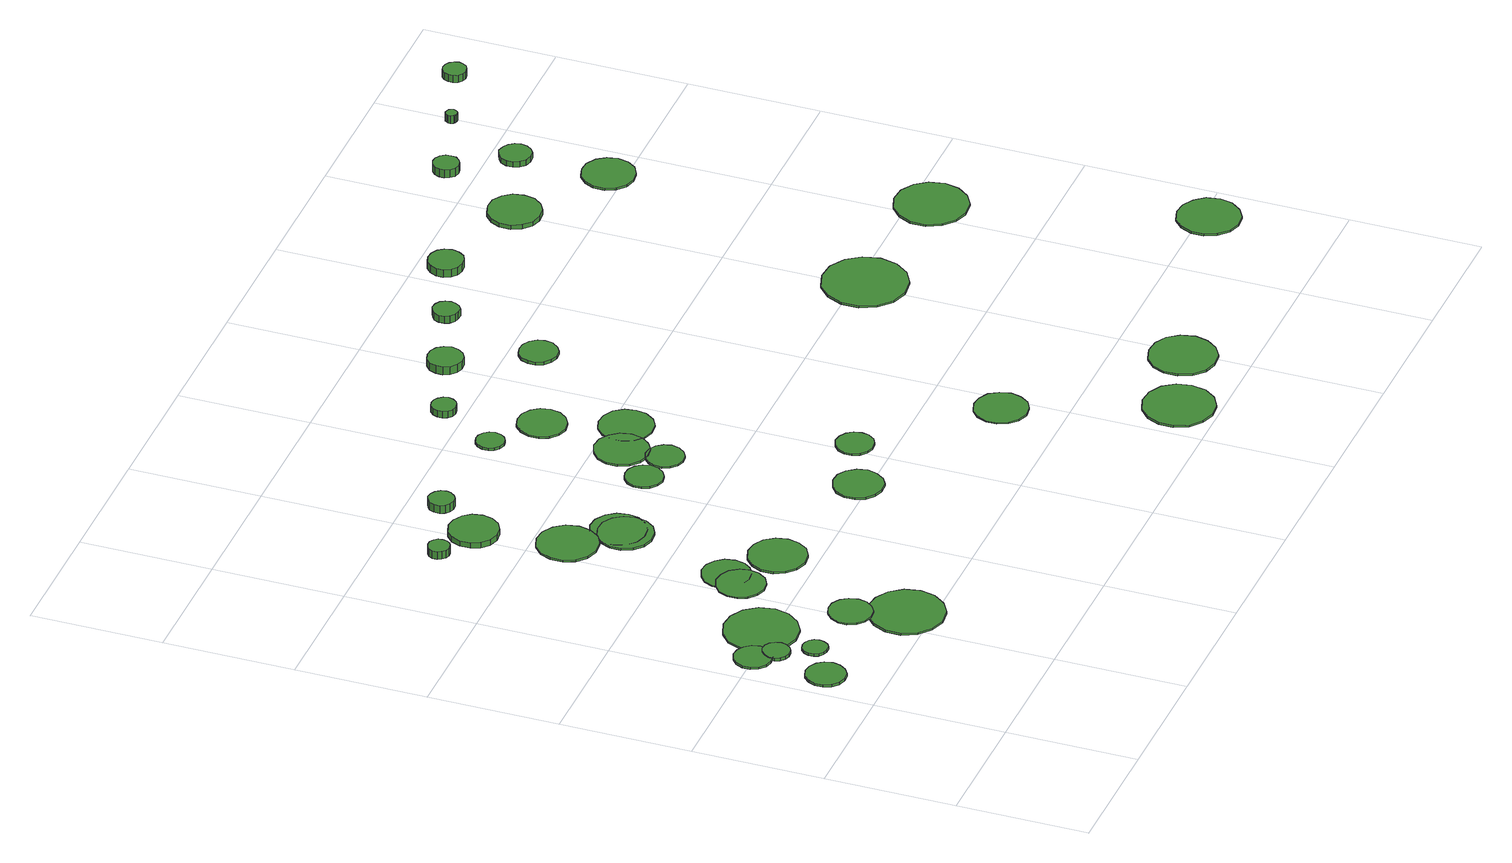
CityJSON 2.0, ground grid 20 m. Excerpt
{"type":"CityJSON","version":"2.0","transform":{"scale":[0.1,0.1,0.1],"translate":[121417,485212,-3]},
"CityObjects":{
"tree1":{"type":"SolitaryVegetationObject","attributes":{"function":"something"},"geometry":[{"type":"MultiSurface","lod":"1","boundaries":[[[0,1,2,3,4,5,6,7,8,9,10,11,12,13,14]],[[15,16,17,18,19,20,21,22,23,24,25,26,27,28,29]],[[0,29,28,1]],[[1,28,27,2]],[[2,27,26,3]],[[3,26,25,4]],[[4,25,24,5]],[[5,24,23,6]],[[6,23,22,7]],[[7,22,21,8]],[[8,21,20,9]],[[9,20,19,10]],[[10,19,18,11]],[[11,18,17,12]],[[12,17,16,13]],[[13,16,15,14]],[[14,15,29,0]]]}]},
"tree2":{"type":"SolitaryVegetationObject","attributes":{"function":"something"},"geometry":[{"type":"MultiSurface","lod":"1","boundaries":[[[30,31,32,33,34,35,36,37,38,39,40,41,42,43,44]],[[45,46,47,48,49,50,51,52,53,54,55,56,57,58,59]],[[30,59,58,31]],[[31,58,57,32]],[[32,57,56,33]],[[33,56,55,34]],[[34,55,54,35]],[[35,54,53,36]],[[36,53,52,37]],[[37,52,51,38]],[[38,51,50,39]],[[39,50,49,40]],[[40,49,48,41]],[[41,48,47,42]],[[42,47,46,43]],[[43,46,45,44]],[[44,45,59,30]]]}]},
"tree3":{"type":"SolitaryVegetationObject","attributes":{"function":"something"},"geometry":[{"type":"MultiSurface","lod":"1","boundaries":[[[60,61,62,63,64,65,66,67,68,69,70,71,72,73,74]],[[75,76,77,78,79,80,81,82,83,84,85,86,87,88,89]],[[60,89,88,61]],[[61,88,87,62]],[[62,87,86,63]],[[63,86,85,64]],[[64,85,84,65]],[[65,84,83,66]],[[66,83,82,67]],[[67,82,81,68]],[[68,81,80,69]],[[69,80,79,70]],[[70,79,78,71]],[[71,78,77,72]],[[72,77,76,73]],[[73,76,75,74]],[[74,75,89,60]]]}]},
"tree4":{"type":"SolitaryVegetationObject","attributes":{"function":"something"},"geometry":[{"type":"MultiSurface","lod":"1","boundaries":[[[90,91,92,93,94,95,96,97,98,99,100,101,102,103,104]],[[105,106,107,108,109,110,111,112,113,114,115,116,117,118,119]],[[90,119,118,91]],[[91,118,117,92]],[[92,117,116,93]],[[93,116,115,94]],[[94,115,114,95]],[[95,114,113,96]],[[96,113,112,97]],[[97,112,111,98]],[[98,111,110,99]],[[99,110,109,100]],[[100,109,108,101]],[[101,108,107,102]],[[102,107,106,103]],[[103,106,105,104]],[[104,105,119,90]]]}]},
"tree5":{"type":"SolitaryVegetationObject","attributes":{"function":"something"},"geometry":[{"type":"MultiSurface","lod":"1","boundaries":[[[120,121,122,123,124,125,126,127,128,129,130,131,132,133,134]],[[135,136,137,138,139,140,141,142,143,144,145,146,147,148,149]],[[120,149,148,121]],[[121,148,147,122]],[[122,147,146,123]],[[123,146,145,124]],[[124,145,144,125]],[[125,144,143,126]],[[126,143,142,127]],[[127,142,141,128]],[[128,141,140,129]],[[129,140,139,130]],[[130,139,138,131]],[[131,138,137,132]],[[132,137,136,133]],[[133,136,135,134]],[[134,135,149,120]]]}]},
"tree6":{"type":"SolitaryVegetationObject","attributes":{"function":"something"},"geometry":[{"type":"MultiSurface","lod":"1","boundaries":[[[150,151,152,153,154,155,156,157,158,159,160,161,162,163,164]],[[165,166,167,168,169,170,171,172,173,174,175,176,177,178,179]],[[150,179,178,151]],[[151,178,177,152]],[[152,177,176,153]],[[153,176,175,154]],[[154,175,174,155]],[[155,174,173,156]],[[156,173,172,157]],[[157,172,171,158]],[[158,171,170,159]],[[159,170,169,160]],[[160,169,168,161]],[[161,168,167,162]],[[162,167,166,163]],[[163,166,165,164]],[[164,165,179,150]]]}]},
"tree7":{"type":"SolitaryVegetationObject","attributes":{"function":"something"},"geometry":[{"type":"MultiSurface","lod":"1","boundaries":[[[180,181,182,183,184,185,186,187,188,189,190,191,192,193,194]],[[195,196,197,198,199,200,201,202,203,204,205,206,207,208,209]],[[180,209,208,181]],[[181,208,207,182]],[[182,207,206,183]],[[183,206,205,184]],[[184,205,204,185]],[[185,204,203,186]],[[186,203,202,187]],[[187,202,201,188]],[[188,201,200,189]],[[189,200,199,190]],[[190,199,198,191]],[[191,198,197,192]],[[192,197,196,193]],[[193,196,195,194]],[[194,195,209,180]]]}]},
"tree8":{"type":"SolitaryVegetationObject","attributes":{"function":"something"},"geometry":[{"type":"MultiSurface","lod":"1","boundaries":[[[210,211,212,213,214,215,216,217,218,219,220,221,222,223,224]],[[225,226,227,228,229,230,231,232,233,234,235,236,237,238,239]],[[210,239,238,211]],[[211,238,237,212]],[[212,237,236,213]],[[213,236,235,214]],[[214,235,234,215]],[[215,234,233,216]],[[216,233,232,217]],[[217,232,231,218]],[[218,231,230,219]],[[219,230,229,220]],[[220,229,228,221]],[[221,228,227,222]],[[222,227,226,223]],[[223,226,225,224]],[[224,225,239,210]]]}]},
"tree9":{"type":"SolitaryVegetationObject","attributes":{"function":"something"},"geometry":[{"type":"MultiSurface","lod":"1","boundaries":[[[240,241,242,243,244,245,246,247,248,249,250,251,252,253,254]],[[255,256,257,258,259,260,261,262,263,264,265,266,267,268,269]],[[240,269,268,241]],[[241,268,267,242]],[[242,267,266,243]],[[243,266,265,244]],[[244,265,264,245]],[[245,264,263,246]],[[246,263,262,247]],[[247,262,261,248]],[[248,261,260,249]],[[249,260,259,250]],[[250,259,258,251]],[[251,258,257,252]],[[252,257,256,253]],[[253,256,255,254]],[[254,255,269,240]]]}]},
"tree10":{"type":"SolitaryVegetationObject","attributes":{"function":"something"},"geometry":[{"type":"MultiSurface","lod":"1","boundaries":[[[270,271,272,273,274,275,276,277,278,279,280,281,282,283,284]],[[285,286,287,288,289,290,291,292,293,294,295,296,297,298,299]],[[270,299,298,271]],[[271,298,297,272]],[[272,297,296,273]],[[273,296,295,274]],[[274,295,294,275]],[[275,294,293,276]],[[276,293,292,277]],[[277,292,291,278]],[[278,291,290,279]],[[279,290,289,280]],[[280,289,288,281]],[[281,288,287,282]],[[282,287,286,283]],[[283,286,285,284]],[[284,285,299,270]]]}]},
"tree11":{"type":"SolitaryVegetationObject","attributes":{"function":"something"},"geometry":[{"type":"MultiSurface","lod":"1","boundaries":[[[300,301,302,303,304,305,306,307,308,309,310,311,312,313,314]],[[315,316,317,318,319,320,321,322,323,324,325,326,327,328,329]],[[300,329,328,301]],[[301,328,327,302]],[[302,327,326,303]],[[303,326,325,304]],[[304,325,324,305]],[[305,324,323,306]],[[306,323,322,307]],[[307,322,321,308]],[[308,321,320,309]],[[309,320,319,310]],[[310,319,318,311]],[[311,318,317,312]],[[312,317,316,313]],[[313,316,315,314]],[[314,315,329,300]]]}]},
"tree12":{"type":"SolitaryVegetationObject","attributes":{"function":"something"},"geometry":[{"type":"MultiSurface","lod":"1","boundaries":[[[330,331,332,333,334,335,336,337,338,339,340,341,342,343,344]],[[345,346,347,348,349,350,351,352,353,354,355,356,357,358,359]],[[330,359,358,331]],[[331,358,357,332]],[[332,357,356,333]],[[333,356,355,334]],[[334,355,354,335]],[[335,354,353,336]],[[336,353,352,337]],[[337,352,351,338]],[[338,351,350,339]],[[339,350,349,340]],[[340,349,348,341]],[[341,348,347,342]],[[342,347,346,343]],[[343,346,345,344]],[[344,345,359,330]]]}]},
"tree13":{"type":"SolitaryVegetationObject","attributes":{"function":"something"},"geometry":[{"type":"MultiSurface","lod":"1","boundaries":[[[360,361,362,363,364,365,366,367,368,369,370,371,372,373,374]],[[375,376,377,378,379,380,381,382,383,384,385,386,387,388,389]],[[360,389,388,361]],[[361,388,387,362]],[[362,387,386,363]],[[363,386,385,364]],[[364,385,384,365]],[[365,384,383,366]],[[366,383,382,367]],[[367,382,381,368]],[[368,381,380,369]],[[369,380,379,370]],[[370,379,378,371]],[[371,378,377,372]],[[372,377,376,373]],[[373,376,375,374]],[[374,375,389,360]]]}]},
"tree14":{"type":"SolitaryVegetationObject","attributes":{"function":"something"},"geometry":[{"type":"MultiSurface","lod":"1","boundaries":[[[390,391,392,393,394,395,396,397,398,399,400,401,402,403,404]],[[405,406,407,408,409,410,411,412,413,414,415,416,417,418,419]],[[390,419,418,391]],[[391,418,417,392]],[[392,417,416,393]],[[393,416,415,394]],[[394,415,414,395]],[[395,414,413,396]],[[396,413,412,397]],[[397,412,411,398]],[[398,411,410,399]],[[399,410,409,400]],[[400,409,408,401]],[[401,408,407,402]],[[402,407,406,403]],[[403,406,405,404]],[[404,405,419,390]]]}]},
"tree15":{"type":"SolitaryVegetationObject","attributes":{"function":"something"},"geometry":[{"type":"MultiSurface","lod":"1","boundaries":[[[420,421,422,423,424,425,426,427,428,429,430,431,432,433,434]],[[435,436,437,438,439,440,441,442,443,444,445,446,447,448,449]],[[420,449,448,421]],[[421,448,447,422]],[[422,447,446,423]],[[423,446,445,424]],[[424,445,444,425]],[[425,444,443,426]],[[426,443,442,427]],[[427,442,441,428]],[[428,441,440,429]],[[429,440,439,430]],[[430,439,438,431]],[[431,438,437,432]],[[432,437,436,433]],[[433,436,435,434]],[[434,435,449,420]]]}]},
"tree16":{"type":"SolitaryVegetationObject","attributes":{"function":"something"},"geometry":[{"type":"MultiSurface","lod":"1","boundaries":[[[450,451,452,453,454,455,456,457,458,459,460,461,462,463,464]],[[465,466,467,468,469,470,471,472,473,474,475,476,477,478,479]],[[450,479,478,451]],[[451,478,477,452]],[[452,477,476,453]],[[453,476,475,454]],[[454,475,474,455]],[[455,474,473,456]],[[456,473,472,457]],[[457,472,471,458]],[[458,471,470,459]],[[459,470,469,460]],[[460,469,468,461]],[[461,468,467,462]],[[462,467,466,463]],[[463,466,465,464]],[[464,465,479,450]]]}]},
"tree17":{"type":"SolitaryVegetationObject","attributes":{"function":"something"},"geometry":[{"type":"MultiSurface","lod":"1","boundaries":[[[480,481,482,483,484,485,486,487,488,489,490,491,492,493,494]],[[495,496,497,498,499,500,501,502,503,504,505,506,507,508,509]],[[480,509,508,481]],[[481,508,507,482]],[[482,507,506,483]],[[483,506,505,484]],[[484,505,504,485]],[[485,504,503,486]],[[486,503,502,487]],[[487,502,501,488]],[[488,501,500,489]],[[489,500,499,490]],[[490,499,498,491]],[[491,498,497,492]],[[492,497,496,493]],[[493,496,495,494]],[[494,495,509,480]]]}]},
"tree18":{"type":"SolitaryVegetationObject","attributes":{"function":"something"},"geometry":[{"type":"MultiSurface","lod":"1","boundaries":[[[510,511,512,513,514,515,516,517,518,519,520,521,522,523,524]],[[525,526,527,528,529,530,531,532,533,534,535,536,537,538,539]],[[510,539,538,511]],[[511,538,537,512]],[[512,537,536,513]],[[513,536,535,514]],[[514,535,534,515]],[[515,534,533,516]],[[516,533,532,517]],[[517,532,531,518]],[[518,531,530,519]],[[519,530,529,520]],[[520,529,528,521]],[[521,528,527,522]],[[522,527,526,523]],[[523,526,525,524]],[[524,525,539,510]]]}]},
"tree19":{"type":"SolitaryVegetationObject","attributes":{"function":"something"},"geometry":[{"type":"MultiSurface","lod":"1","boundaries":[[[540,541,542,543,544,545,546,547,548,549,550,551,552,553,554]],[[555,556,557,558,559,560,561,562,563,564,565,566,567,568,569]],[[540,569,568,541]],[[541,568,567,542]],[[542,567,566,543]],[[543,566,565,544]],[[544,565,564,545]],[[545,564,563,546]],[[546,563,562,547]],[[547,562,561,548]],[[548,561,560,549]],[[549,560,559,550]],[[550,559,558,551]],[[551,558,557,552]],[[552,557,556,553]],[[553,556,555,554]],[[554,555,569,540]]]}]},
"tree20":{"type":"SolitaryVegetationObject","attributes":{"function":"something"},"geometry":[{"type":"MultiSurface","lod":"1","boundaries":[[[570,571,572,573,574,575,576,577,578,579,580,581,582,583,584]],[[585,586,587,588,589,590,591,592,593,594,595,596,597,598,599]],[[570,599,598,571]],[[571,598,597,572]],[[572,597,596,573]],[[573,596,595,574]],[[574,595,594,575]],[[575,594,593,576]],[[576,593,592,577]],[[577,592,591,578]],[[578,591,590,579]],[[579,590,589,580]],[[580,589,588,581]],[[581,588,587,582]],[[582,587,586,583]],[[583,586,585,584]],[[584,585,599,570]]]}]},
"tree21":{"type":"SolitaryVegetationObject","attributes":{"function":"something"},"geometry":[{"type":"MultiSurface","lod":"1","boundaries":[[[600,601,602,603,604,605,606,607,608,609,610,611,612,613,614]],[[615,616,617,618,619,620,621,622,623,624,625,626,627,628,629]],[[600,629,628,601]],[[601,628,627,602]],[[602,627,626,603]],[[603,626,625,604]],[[604,625,624,605]],[[605,624,623,606]],[[606,623,622,607]],[[607,622,621,608]],[[608,621,620,609]],[[609,620,619,610]],[[610,619,618,611]],[[611,618,617,612]],[[612,617,616,613]],[[613,616,615,614]],[[614,615,629,600]]]}]},
"tree22":{"type":"SolitaryVegetationObject","attributes":{"function":"something"},"geometry":[{"type":"MultiSurface","lod":"1","boundaries":[[[630,631,632,633,634,635,636,637,638,639,640,641,642,643,644]],[[645,646,647,648,649,650,651,652,653,654,655,656,657,658,659]],[[630,659,658,631]],[[631,658,657,632]],[[632,657,656,633]],[[633,656,655,634]],[[634,655,654,635]],[[635,654,653,636]],[[636,653,652,637]],[[637,652,651,638]],[[638,651,650,639]],[[639,650,649,640]],[[640,649,648,641]],[[641,648,647,642]],[[642,647,646,643]],[[643,646,645,644]],[[644,645,659,630]]]}]},
"tree23":{"type":"SolitaryVegetationObject","attributes":{"function":"something"},"geometry":[{"type":"MultiSurface","lod":"1","boundaries":[[[660,661,662,663,664,665,666,667,668,669,670,671,672,673,674]],[[675,676,677,678,679,680,681,682,683,684,685,686,687,688,689]],[[660,689,688,661]],[[661,688,687,662]],[[662,687,686,663]],[[663,686,685,664]],[[664,685,684,665]],[[665,684,683,666]],[[666,683,682,667]],[[667,682,681,668]],[[668,681,680,669]],[[669,680,679,670]],[[670,679,678,671]],[[671,678,677,672]],[[672,677,676,673]],[[673,676,675,674]],[[674,675,689,660]]]}]},
"tree24":{"type":"SolitaryVegetationObject","attributes":{"function":"something"},"geometry":[{"type":"MultiSurface","lod":"1","boundaries":[[[690,691,692,693,694,695,696,697,698,699,700,701,702,703,704]],[[705,706,707,708,709,710,711,712,713,714,715,716,717,718,719]],[[690,719,718,691]],[[691,718,717,692]],[[692,717,716,693]],[[693,716,715,694]],[[694,715,714,695]],[[695,714,713,696]],[[696,713,712,697]],[[697,712,711,698]],[[698,711,710,699]],[[699,710,709,700]],[[700,709,708,701]],[[701,708,707,702]],[[702,707,706,703]],[[703,706,705,704]],[[704,705,719,690]]]}]},
"tree25":{"type":"SolitaryVegetationObject","attributes":{"function":"something"},"geometry":[{"type":"MultiSurface","lod":"1","boundaries":[[[720,721,722,723,724,725,726,727,728,729,730,731,732,733,734]],[[735,736,737,738,739,740,741,742,743,744,745,746,747,748,749]],[[720,749,748,721]],[[721,748,747,722]],[[722,747,746,723]],[[723,746,745,724]],[[724,745,744,725]],[[725,744,743,726]],[[726,743,742,727]],[[727,742,741,728]],[[728,741,740,729]],[[729,740,739,730]],[[730,739,738,731]],[[731,738,737,732]],[[732,737,736,733]],[[733,736,735,734]],[[734,735,749,720]]]}]},
"tree26":{"type":"SolitaryVegetationObject","attributes":{"function":"something"},"geometry":[{"type":"MultiSurface","lod":"1","boundaries":[[[750,751,752,753,754,755,756,757,758,759,760,761,762,763,764]],[[765,766,767,768,769,770,771,772,773,774,775,776,777,778,779]],[[750,779,778,751]],[[751,778,777,752]],[[752,777,776,753]],[[753,776,775,754]],[[754,775,774,755]],[[755,774,773,756]],[[756,773,772,757]],[[757,772,771,758]],[[758,771,770,759]],[[759,770,769,760]],[[760,769,768,761]],[[761,768,767,762]],[[762,767,766,763]],[[763,766,765,764]],[[764,765,779,750]]]}]},
"tree27":{"type":"SolitaryVegetationObject","attributes":{"function":"something"},"geometry":[{"type":"MultiSurface","lod":"1","boundaries":[[[780,781,782,783,784,785,786,787,788,789,790,791,792,793,794]],[[795,796,797,798,799,800,801,802,803,804,805,806,807,808,809]],[[780,809,808,781]],[[781,808,807,782]],[[782,807,806,783]],[[783,806,805,784]],[[784,805,804,785]],[[785,804,803,786]],[[786,803,802,787]],[[787,802,801,788]],[[788,801,800,789]],[[789,800,799,790]],[[790,799,798,791]],[[791,798,797,792]],[[792,797,796,793]],[[793,796,795,794]],[[794,795,809,780]]]}]},
"tree28":{"type":"SolitaryVegetationObject","attributes":{"function":"something"},"geometry":[{"type":"MultiSurface","lod":"1","boundaries":[[[810,811,812,813,814,815,816,817,818,819,820,821,822,823,824]],[[825,826,827,828,829,830,831,832,833,834,835,836,837,838,839]],[[810,839,838,811]],[[811,838,837,812]],[[812,837,836,813]],[[813,836,835,814]],[[814,835,834,815]],[[815,834,833,816]],[[816,833,832,817]],[[817,832,831,818]],[[818,831,830,819]],[[819,830,829,820]],[[820,829,828,821]],[[821,828,827,822]],[[822,827,826,823]],[[823,826,825,824]],[[824,825,839,810]]]}]},
"tree29":{"type":"SolitaryVegetationObject","attributes":{"function":"something"},"geometry":[{"type":"MultiSurface","lod":"1","boundaries":[[[840,841,842,843,844,845,846,847,848,849,850,851,852,853,854]],[[855,856,857,858,859,860,861,862,863,864,865,866,867,868,869]],[[840,869,868,841]],[[841,868,867,842]],[[842,867,866,843]],[[843,866,865,844]],[[844,865,864,845]],[[845,864,863,846]],[[846,863,862,847]],[[847,862,861,848]],[[848,861,860,849]],[[849,860,859,850]],[[850,859,858,851]],[[851,858,857,852]],[[852,857,856,853]],[[853,856,855,854]],[[854,855,869,840]]]}]},
"tree30":{"type":"SolitaryVegetationObject","attributes":{"function":"something"},"geometry":[{"type":"MultiSurface","lod":"1","boundaries":[[[870,871,872,873,874,875,876,877,878,879,880,881,882,883,884]],[[885,886,887,888,889,890,891,892,893,894,895,896,897,898,899]],[[870,899,898,871]],[[871,898,897,872]],[[872,897,896,873]],[[873,896,895,874]],[[874,895,894,875]],[[875,894,893,876]],[[876,893,892,877]],[[877,892,891,878]],[[878,891,890,879]],[[879,890,889,880]],[[880,889,888,881]],[[881,888,887,882]],[[882,887,886,883]],[[883,886,885,884]],[[884,885,899,870]]]}]},
"tree31":{"type":"SolitaryVegetationObject","attributes":{"function":"something"},"geometry":[{"type":"MultiSurface","lod":"1","boundaries":[[[900,901,902,903,904,905,906,907,908,909,910,911,912,913,914]],[[915,916,917,918,919,920,921,922,923,924,925,926,927,928,929]],[[900,929,928,901]],[[901,928,927,902]],[[902,927,926,903]],[[903,926,925,904]],[[904,925,924,905]],[[905,924,923,906]],[[906,923,922,907]],[[907,922,921,908]],[[908,921,920,909]],[[909,920,919,910]],[[910,919,918,911]],[[911,918,917,912]],[[912,917,916,913]],[[913,916,915,914]],[[914,915,929,900]]]}]},
"tree32":{"type":"SolitaryVegetationObject","attributes":{"function":"something"},"geometry":[{"type":"MultiSurface","lod":"1","boundaries":[[[930,931,932,933,934,935,936,937,938,939,940,941,942,943,944]],[[945,946,947,948,949,950,951,952,953,954,955,956,957,958,959]],[[930,959,958,931]],[[931,958,957,932]],[[932,957,956,933]],[[933,956,955,934]],[[934,955,954,935]],[[935,954,953,936]],[[936,953,952,937]],[[937,952,951,938]],[[938,951,950,939]],[[939,950,949,940]],[[940,949,948,941]],[[941,948,947,942]],[[942,947,946,943]],[[943,946,945,944]],[[944,945,959,930]]]}]},
"tree33":{"type":"SolitaryVegetationObject","attributes":{"function":"something"},"geometry":[{"type":"MultiSurface","lod":"1","boundaries":[[[960,961,962,963,964,965,966,967,968,969,970,971,972,973,974]],[[975,976,977,978,979,980,981,982,983,984,985,986,987,988,989]],[[960,989,988,961]],[[961,988,987,962]],[[962,987,986,963]],[[963,986,985,964]],[[964,985,984,965]],[[965,984,983,966]],[[966,983,982,967]],[[967,982,981,968]],[[968,981,980,969]],[[969,980,979,970]],[[970,979,978,971]],[[971,978,977,972]],[[972,977,976,973]],[[973,976,975,974]],[[974,975,989,960]]]}]},
"tree34":{"type":"SolitaryVegetationObject","attributes":{"function":"something"},"geometry":[{"type":"MultiSurface","lod":"1","boundaries":[[[990,991,992,993,994,995,996,997,998,999,1000,1001,1002,1003,1004]],[[1005,1006,1007,1008,1009,1010,1011,1012,1013,1014,1015,1016,1017,1018,1019]],[[990,1019,1018,991]],[[991,1018,1017,992]],[[992,1017,1016,993]],[[993,1016,1015,994]],[[994,1015,1014,995]],[[995,1014,1013,996]],[[996,1013,1012,997]],[[997,1012,1011,998]],[[998,1011,1010,999]],[[999,1010,1009,1000]],[[1000,1009,1008,1001]],[[1001,1008,1007,1002]],[[1002,1007,1006,1003]],[[1003,1006,1005,1004]],[[1004,1005,1019,990]]]}]},
"tree35":{"type":"SolitaryVegetationObject","attributes":{"function":"something"},"geometry":[{"type":"MultiSurface","lod":"1","boundaries":[[[1020,1021,1022,1023,1024,1025,1026,1027,1028,1029,1030,1031,1032,1033,1034]],[[1035,1036,1037,1038,1039,1040,1041,1042,1043,1044,1045,1046,1047,1048,1049]],[[1020,1049,1048,1021]],[[1021,1048,1047,1022]],[[1022,1047,1046,1023]],[[1023,1046,1045,1024]],[[1024,1045,1044,1025]],[[1025,1044,1043,1026]],[[1026,1043,1042,1027]],[[1027,1042,1041,1028]],[[1028,1041,1040,1029]],[[1029,1040,1039,1030]],[[1030,1039,1038,1031]],[[1031,1038,1037,1032]],[[1032,1037,1036,1033]],[[1033,1036,1035,1034]],[[1034,1035,1049,1020]]]}]},
"tree36":{"type":"SolitaryVegetationObject","attributes":{"function":"something"},"geometry":[{"type":"MultiSurface","lod":"1","boundaries":[[[1050,1051,1052,1053,1054,1055,1056,1057,1058,1059,1060,1061,1062,1063,1064]],[[1065,1066,1067,1068,1069,1070,1071,1072,1073,1074,1075,1076,1077,1078,1079]],[[1050,1079,1078,1051]],[[1051,1078,1077,1052]],[[1052,1077,1076,1053]],[[1053,1076,1075,1054]],[[1054,1075,1074,1055]],[[1055,1074,1073,1056]],[[1056,1073,1072,1057]],[[1057,1072,1071,1058]],[[1058,1071,1070,1059]],[[1059,1070,1069,1060]],[[1060,1069,1068,1061]],[[1061,1068,1067,1062]],[[1062,1067,1066,1063]],[[1063,1066,1065,1064]],[[1064,1065,1079,1050]]]}]},
"tree37":{"type":"SolitaryVegetationObject","attributes":{"function":"something"},"geometry":[{"type":"MultiSurface","lod":"1","boundaries":[[[1080,1081,1082,1083,1084,1085,1086,1087,1088,1089,1090,1091,1092,1093,1094]],[[1095,1096,1097,1098,1099,1100,1101,1102,1103,1104,1105,1106,1107,1108,1109]],[[1080,1109,1108,1081]],[[1081,1108,1107,1082]],[[1082,1107,1106,1083]],[[1083,1106,1105,1084]],[[1084,1105,1104,1085]],[[1085,1104,1103,1086]],[[1086,1103,1102,1087]],[[1087,1102,1101,1088]],[[1088,1101,1100,1089]],[[1089,1100,1099,1090]],[[1090,1099,1098,1091]],[[1091,1098,1097,1092]],[[1092,1097,1096,1093]],[[1093,1096,1095,1094]],[[1094,1095,1109,1080]]]}]},
"tree38":{"type":"SolitaryVegetationObject","attributes":{"function":"something"},"geometry":[{"type":"MultiSurface","lod":"1","boundaries":[[[1110,1111,1112,1113,1114,1115,1116,1117,1118,1119,1120,1121,1122,1123,1124]],[[1125,1126,1127,1128,1129,1130,1131,1132,1133,1134,1135,1136,1137,1138,1139]],[[1110,1139,1138,1111]],[[1111,1138,1137,1112]],[[1112,1137,1136,1113]],[[1113,1136,1135,1114]],[[1114,1135,1134,1115]],[[1115,1134,1133,1116]],[[1116,1133,1132,1117]],[[1117,1132,1131,1118]],[[1118,1131,1130,1119]],[[1119,1130,1129,1120]],[[1120,1129,1128,1121]],[[1121,1128,1127,1122]],[[1122,1127,1126,1123]],[[1123,1126,1125,1124]],[[1124,1125,1139,1110]]]}]},
"tree39":{"type":"SolitaryVegetationObject","attributes":{"function":"something"},"geometry":[{"type":"MultiSurface","lod":"1","boundaries":[[[1140,1141,1142,1143,1144,1145,1146,1147,1148,1149,1150,1151,1152,1153,1154]],[[1155,1156,1157,1158,1159,1160,1161,1162,1163,1164,1165,1166,1167,1168,1169]],[[1140,1169,1168,1141]],[[1141,1168,1167,1142]],[[1142,1167,1166,1143]],[[1143,1166,1165,1144]],[[1144,1165,1164,1145]],[[1145,1164,1163,1146]],[[1146,1163,1162,1147]],[[1147,1162,1161,1148]],[[1148,1161,1160,1149]],[[1149,1160,1159,1150]],[[1150,1159,1158,1151]],[[1151,1158,1157,1152]],[[1152,1157,1156,1153]],[[1153,1156,1155,1154]],[[1154,1155,1169,1140]]]}]},
"tree40":{"type":"SolitaryVegetationObject","attributes":{"function":"something"},"geometry":[{"type":"MultiSurface","lod":"1","boundaries":[[[1170,1171,1172,1173,1174,1175,1176,1177,1178,1179,1180,1181,1182,1183,1184]],[[1185,1186,1187,1188,1189,1190,1191,1192,1193,1194,1195,1196,1197,1198,1199]],[[1170,1199,1198,1171]],[[1171,1198,1197,1172]],[[1172,1197,1196,1173]],[[1173,1196,1195,1174]],[[1174,1195,1194,1175]],[[1175,1194,1193,1176]],[[1176,1193,1192,1177]],[[1177,1192,1191,1178]],[[1178,1191,1190,1179]],[[1179,1190,1189,1180]],[[1180,1189,1188,1181]],[[1181,1188,1187,1182]],[[1182,1187,1186,1183]],[[1183,1186,1185,1184]],[[1184,1185,1199,1170]]]}]},
"tree41":{"type":"SolitaryVegetationObject","attributes":{"function":"something"},"geometry":[{"type":"MultiSurface","lod":"1","boundaries":[[[1200,1201,1202,1203,1204,1205,1206,1207,1208,1209,1210,1211,1212,1213,1214]],[[1215,1216,1217,1218,1219,1220,1221,1222,1223,1224,1225,1226,1227,1228,1229]],[[1200,1229,1228,1201]],[[1201,1228,1227,1202]],[[1202,1227,1226,1203]],[[1203,1226,1225,1204]],[[1204,1225,1224,1205]],[[1205,1224,1223,1206]],[[1206,1223,1222,1207]],[[1207,1222,1221,1208]],[[1208,1221,1220,1209]],[[1209,1220,1219,1210]],[[1210,1219,1218,1211]],[[1211,1218,1217,1212]],[[1212,1217,1216,1213]],[[1213,1216,1215,1214]],[[1214,1215,1229,1200]]]}]}
},
"vertices":[
[60,283,26],[57,295,26],[50,305,26],[39,311,26],[27,313,26],[15,309,26],[6,300,26],[1,289,26],[1,277,26],[6,265,26],[15,257,26],[27,253,26],[39,254,26],[50,261,26],[57,271,26],[57,271,22],[50,261,22],[39,254,22],[27,253,22],[15,257,22],[6,265,22],[1,277,22],[1,289,22],[6,300,22],[15,309,22],[27,313,22],[39,311,22],[50,305,22],[57,295,22],[60,283,22],
[65,395,25],[62,407,25],[55,416,25],[45,422,25],[33,424,25],[22,420,25],[13,412,25],[8,401,25],[8,389,25],[13,378,25],[22,370,25],[33,367,25],[45,368,25],[55,374,25],[62,383,25],[62,383,22],[55,374,22],[45,368,22],[33,367,22],[22,370,22],[13,378,22],[8,389,22],[8,401,22],[13,412,22],[22,420,22],[33,424,22],[45,422,22],[55,416,22],[62,407,22],[65,395,22],
[82,369,26],[80,378,26],[75,385,26],[68,389,26],[59,390,26],[51,387,26],[45,381,26],[41,374,26],[41,365,26],[45,357,26],[51,352,26],[59,349,26],[68,350,26],[75,354,26],[80,361,26],[80,361,21],[75,354,21],[68,350,21],[59,349,21],[51,352,21],[45,357,21],[41,365,21],[41,374,21],[45,381,21],[51,387,21],[59,390,21],[68,389,21],[75,385,21],[80,378,21],[82,369,21],
[109,321,25],[107,329,25],[103,335,25],[96,339,25],[88,340,25],[81,338,25],[75,332,25],[72,325,25],[72,317,25],[75,310,25],[81,305,25],[88,303,25],[96,303,25],[103,307,25],[107,314,25],[107,314,21],[103,307,21],[96,303,21],[88,303,21],[81,305,21],[75,310,21],[72,317,21],[72,325,21],[75,332,21],[81,338,21],[88,340,21],[96,339,21],[103,335,21],[107,329,21],[109,321,21],
[163,409,24],[158,432,24],[144,451,24],[124,462,24],[101,464,24],[79,457,24],[62,442,24],[53,421,24],[53,398,24],[62,376,24],[79,361,24],[101,354,24],[124,356,24],[144,368,24],[158,386,24],[158,386,21],[144,368,21],[124,356,21],[101,354,21],[79,361,21],[62,376,21],[53,398,21],[53,421,21],[62,442,21],[79,457,21],[101,464,21],[124,462,21],[144,451,21],[158,432,21],[163,409,21],
[232,308,21],[229,322,21],[221,333,21],[209,340,21],[196,341,21],[183,337,21],[173,328,21],[167,315,21],[167,302,21],[173,289,21],[183,280,21],[196,276,21],[209,277,21],[221,284,21],[229,295,21],[229,295,19],[221,284,19],[209,277,19],[196,276,19],[183,280,19],[173,289,19],[167,302,19],[167,315,19],[173,328,19],[183,337,19],[196,341,19],[209,340,19],[221,333,19],[229,322,19],[232,308,19],
[293,237,14],[288,260,14],[274,279,14],[254,291,14],[230,294,14],[208,286,14],[190,270,14],[180,249,14],[180,225,14],[190,203,14],[208,188,14],[230,180,14],[254,183,14],[274,195,14],[288,214,14],[288,214,11],[274,195,11],[254,183,11],[230,180,11],[208,188,11],[190,203,11],[180,225,11],[180,249,11],[190,270,11],[208,286,11],[230,294,11],[254,291,11],[274,279,11],[288,260,11],[293,237,11],
[248,479,21],[245,493,21],[236,506,21],[223,513,21],[208,515,21],[194,510,21],[182,500,21],[176,486,21],[176,471,21],[182,457,21],[194,447,21],[208,442,21],[223,444,21],[236,451,21],[245,464,21],[245,464,19],[236,451,19],[223,444,19],[208,442,19],[194,447,19],[182,457,19],[176,471,19],[176,486,19],[182,500,19],[194,510,19],[208,515,19],[223,513,19],[236,506,19],[245,493,19],[248,479,19],
[266,507,20],[263,522,20],[254,534,20],[241,542,20],[226,544,20],[212,539,20],[200,529,20],[194,515,20],[194,500,20],[200,486,20],[212,476,20],[226,471,20],[241,473,20],[254,480,20],[263,492,20],[263,492,18],[254,480,18],[241,473,18],[226,471,18],[212,476,18],[200,486,18],[194,500,18],[194,515,18],[200,529,18],[212,539,18],[226,544,18],[241,542,18],[254,534,18],[263,522,18],[266,507,18],
[147,905,37],[146,912,37],[142,917,37],[136,921,37],[129,921,37],[123,919,37],[118,915,37],[115,909,37],[115,902,37],[118,896,37],[123,891,37],[129,889,37],[136,890,37],[142,893,37],[146,899,37],[146,899,24],[142,893,24],[136,890,24],[129,889,24],[123,891,24],[118,896,24],[115,902,24],[115,909,24],[118,915,24],[123,919,24],[129,921,24],[136,921,24],[142,917,24],[146,912,24],[147,905,24],
[340,455,22],[336,472,22],[326,487,22],[310,496,22],[292,498,22],[274,492,22],[261,480,22],[253,464,22],[253,445,22],[261,429,22],[274,417,22],[292,411,22],[310,413,22],[326,422,22],[336,437,22],[336,437,19],[326,422,19],[310,413,19],[292,411,19],[274,417,19],[261,429,19],[253,445,19],[253,464,19],[261,480,19],[274,492,19],[292,498,19],[310,496,19],[326,487,19],[336,472,19],[340,455,19],
[265,743,24],[261,762,24],[250,777,24],[233,787,24],[214,789,24],[196,783,24],[182,770,24],[175,753,24],[175,734,24],[182,717,24],[196,704,24],[214,698,24],[233,700,24],[250,709,24],[261,725,24],[261,725,21],[250,709,21],[233,700,21],[214,698,21],[196,704,21],[182,717,21],[175,734,21],[175,753,21],[182,770,21],[196,783,21],[214,789,21],[233,787,21],[250,777,21],[261,762,21],[265,743,21],
[234,877,31],[231,892,31],[222,904,31],[208,912,31],[193,914,31],[178,909,31],[167,899,31],[161,885,31],[161,869,31],[167,855,31],[178,845,31],[193,840,31],[208,842,31],[222,849,31],[231,862,31],[231,862,22],[222,849,22],[208,842,22],[193,840,22],[178,845,22],[167,855,22],[161,869,22],[161,885,22],[167,899,22],[178,909,22],[193,914,22],[208,912,22],[222,904,22],[231,892,22],[234,877,22],
[315,676,23],[312,693,23],[302,707,23],[287,716,23],[270,717,23],[253,712,23],[240,700,23],[233,685,23],[233,668,23],[240,652,23],[253,640,23],[270,635,23],[287,637,23],[302,645,23],[312,659,23],[312,659,20],[302,645,20],[287,637,20],[270,635,20],[253,640,20],[240,652,20],[233,668,20],[233,685,20],[240,700,20],[253,712,20],[270,717,20],[287,716,20],[302,707,20],[312,693,20],[315,676,20],
[319,688,23],[316,705,23],[306,719,23],[291,728,23],[274,730,23],[257,724,23],[245,713,23],[238,697,23],[238,680,23],[245,664,23],[257,652,23],[274,647,23],[291,649,23],[306,658,23],[316,672,23],[316,672,21],[306,658,21],[291,649,21],[274,647,21],[257,652,21],[245,664,21],[238,680,21],[238,697,21],[245,713,21],[257,724,21],[274,730,21],[291,728,21],[306,719,21],[316,705,21],[319,688,21],
[267,944,36],[265,952,36],[260,959,36],[253,963,36],[245,964,36],[237,961,36],[231,956,36],[228,949,36],[228,940,36],[231,933,36],[237,928,36],[245,925,36],[253,926,36],[260,930,36],[265,937,36],[265,937,23],[260,930,23],[253,926,23],[245,925,23],[237,928,23],[231,933,23],[228,940,23],[228,949,23],[231,956,23],[237,961,23],[245,964,23],[253,963,23],[260,959,23],[265,952,23],[267,944,23],
[448,702,23],[445,714,23],[438,723,23],[428,729,23],[416,730,23],[405,727,23],[396,719,23],[391,708,23],[391,696,23],[396,685,23],[405,677,23],[416,673,23],[428,675,23],[438,681,23],[445,690,23],[445,690,20],[438,681,20],[428,675,20],[416,673,20],[405,677,20],[396,685,20],[391,696,20],[391,708,20],[396,719,20],[405,727,20],[416,730,20],[428,729,20],[438,723,20],[445,714,20],[448,702,20],
[551,413,18],[547,428,18],[538,441,18],[525,449,18],[509,450,18],[495,445,18],[483,435,18],[477,421,18],[477,405,18],[483,391,18],[495,381,18],[509,376,18],[525,377,18],[538,385,18],[547,398,18],[547,398,15],[538,385,15],[525,377,15],[509,376,15],[495,381,15],[483,391,15],[477,405,15],[477,421,15],[483,435,15],[495,445,15],[509,450,15],[525,449,15],[538,441,15],[547,428,15],[551,413,15],
[508,693,22],[505,704,22],[498,714,22],[488,720,22],[476,721,22],[465,717,22],[456,709,22],[451,699,22],[451,687,22],[456,676,22],[465,668,22],[476,664,22],[488,665,22],[498,671,22],[505,681,22],[505,681,19],[498,671,19],[488,665,19],[476,664,19],[465,668,19],[456,676,19],[451,687,19],[451,699,19],[456,709,19],[465,717,19],[476,721,19],[488,720,19],[498,714,19],[505,704,19],[508,693,19],
[515,756,22],[511,773,22],[501,786,22],[487,795,22],[470,797,22],[454,791,22],[441,780,22],[434,765,22],[434,748,22],[441,732,22],[454,721,22],[470,715,22],[487,717,22],[501,726,22],[511,739,22],[511,739,19],[501,726,19],[487,717,19],[470,715,19],[454,721,19],[441,732,19],[434,748,19],[434,765,19],[441,780,19],[454,791,19],[470,797,19],[487,795,19],[501,786,19],[511,773,19],[515,756,19],
[446,937,26],[444,945,26],[439,952,26],[431,957,26],[423,958,26],[414,955,26],[408,949,26],[404,941,26],[404,932,26],[408,924,26],[414,918,26],[423,915,26],[431,916,26],[439,921,26],[444,928,26],[444,928,22],[439,921,22],[431,916,22],[423,915,22],[414,918,22],[408,924,22],[404,932,22],[404,941,22],[408,949,22],[414,955,22],[423,958,22],[431,957,22],[439,952,22],[444,945,22],[446,937,22],
[633,452,21],[631,464,21],[624,473,21],[614,479,21],[602,481,21],[591,477,21],[582,469,21],[577,458,21],[577,447,21],[582,436,21],[591,428,21],[602,424,21],[614,426,21],[624,431,21],[631,441,21],[631,441,18],[624,431,18],[614,426,18],[602,424,18],[591,428,18],[582,436,18],[577,447,18],[577,458,18],[582,469,18],[591,477,18],[602,481,18],[614,479,18],[624,473,18],[631,464,18],[633,452,18],
[530,884,25],[527,899,25],[518,911,25],[505,919,25],[490,920,25],[475,916,25],[464,905,25],[458,891,25],[458,876,25],[464,862,25],[475,852,25],[490,847,25],[505,849,25],[518,857,25],[527,869,25],[527,869,22],[518,857,22],[505,849,22],[490,847,22],[475,852,22],[464,862,22],[458,876,22],[458,891,22],[464,905,22],[475,916,22],[490,920,22],[505,919,22],[518,911,22],[527,899,22],[530,884,22],
[574,771,22],[571,788,22],[561,802,22],[546,810,22],[529,812,22],[513,807,22],[500,795,22],[493,780,22],[493,763,22],[500,747,22],[513,736,22],[529,731,22],[546,732,22],[561,741,22],[571,755,22],[571,755,20],[561,741,20],[546,732,20],[529,731,20],[513,736,20],[500,747,20],[493,763,20],[493,780,20],[500,795,20],[513,807,20],[529,812,20],[546,810,20],[561,802,20],[571,788,20],[574,771,20],
[497,1026,33],[495,1034,33],[490,1040,33],[484,1044,33],[476,1045,33],[469,1043,33],[463,1037,33],[460,1030,33],[460,1022,33],[463,1015,33],[469,1010,33],[476,1008,33],[484,1009,33],[490,1012,33],[495,1019,33],[495,1019,22],[490,1012,22],[484,1009,22],[476,1008,22],[469,1010,22],[463,1015,22],[460,1022,22],[460,1030,22],[463,1037,22],[469,1043,22],[476,1045,22],[484,1044,22],[490,1040,22],[495,1034,22],[497,1026,22],
[806,291,18],[802,307,18],[793,321,18],[778,329,18],[762,331,18],[746,326,18],[734,315,18],[727,299,18],[727,283,18],[734,268,18],[746,257,18],[762,251,18],[778,253,18],[793,261,18],[802,275,18],[802,275,16],[793,261,16],[778,253,16],[762,251,16],[746,257,16],[734,268,16],[727,283,16],[727,299,16],[734,315,16],[746,326,16],[762,331,16],[778,329,16],[793,321,16],[802,307,16],[806,291,16],
[915,58,17],[911,80,17],[898,98,17],[878,109,17],[856,111,17],[835,104,17],[818,89,17],[809,69,17],[809,47,17],[818,26,17],[835,12,17],[856,5,17],[878,7,17],[898,18,17],[911,36,17],[911,36,14],[898,18,14],[878,7,14],[856,5,14],[835,12,14],[818,26,14],[809,47,14],[809,69,14],[818,89,14],[835,104,14],[856,111,14],[878,109,14],[898,98,14],[911,80,14],[915,58,14],
[617,1066,35],[614,1077,35],[608,1086,35],[598,1091,35],[587,1092,35],[577,1089,35],[568,1081,35],[564,1071,35],[564,1060,35],[568,1050,35],[577,1043,35],[587,1039,35],[598,1040,35],[608,1046,35],[614,1055,35],[614,1055,22],[608,1046,22],[598,1040,22],[587,1039,22],[577,1043,22],[568,1050,22],[564,1060,22],[564,1071,22],[568,1081,22],[577,1089,22],[587,1092,22],[598,1091,22],[608,1086,22],[614,1077,22],[617,1066,22],
[691,952,26],[689,963,26],[681,973,26],[671,979,26],[659,980,26],[648,977,26],[639,969,26],[634,958,26],[634,946,26],[639,935,26],[648,927,26],[659,923,26],[671,924,26],[681,930,26],[689,940,26],[689,940,21],[681,930,21],[671,924,21],[659,923,21],[648,927,21],[639,935,21],[634,946,21],[634,958,21],[639,969,21],[648,977,21],[659,980,21],[671,979,21],[681,973,21],[689,963,21],[691,952,21],
[1035,97,17],[1030,118,17],[1018,135,17],[1000,145,17],[979,147,17],[959,141,17],[943,127,17],[935,108,17],[935,87,17],[943,67,17],[959,53,17],[979,47,17],[1000,49,17],[1018,60,17],[1030,77,17],[1030,77,14],[1018,60,14],[1000,49,14],[979,47,14],[959,53,14],[943,67,14],[935,87,14],[935,108,14],[943,127,14],[959,141,14],[979,147,14],[1000,145,14],[1018,135,14],[1030,118,14],[1035,97,14],
[727,1108,34],[725,1116,34],[721,1123,34],[714,1127,34],[705,1128,34],[698,1125,34],[691,1120,34],[688,1112,34],[688,1104,34],[691,1097,34],[698,1091,34],[705,1089,34],[714,1089,34],[721,1094,34],[725,1100,34],[725,1100,22],[721,1094,22],[714,1089,22],[705,1089,22],[698,1091,22],[691,1097,22],[688,1104,22],[688,1112,22],[691,1120,22],[698,1125,22],[705,1128,22],[714,1127,22],[721,1123,22],[725,1116,22],[727,1108,22],
[851,1152,35],[848,1163,35],[842,1172,35],[832,1177,35],[821,1178,35],[811,1175,35],[803,1168,35],[798,1157,35],[798,1146,35],[803,1136,35],[811,1129,35],[821,1126,35],[832,1127,35],[842,1132,35],[848,1141,35],[848,1141,22],[842,1132,22],[832,1127,22],[821,1126,22],[811,1129,22],[803,1136,22],[798,1146,22],[798,1157,22],[803,1168,22],[811,1175,22],[821,1178,22],[832,1177,22],[842,1172,22],[848,1163,22],[851,1152,22],
[1060,582,22],[1054,608,22],[1039,629,22],[1016,643,22],[989,645,22],[964,637,22],[945,620,22],[934,595,22],[934,569,22],[945,545,22],[964,527,22],[989,519,22],[1016,522,22],[1039,535,22],[1054,556,22],[1054,556,19],[1039,535,19],[1016,522,19],[989,519,19],[964,527,19],[945,545,19],[934,569,19],[934,595,19],[945,620,19],[964,637,19],[989,645,19],[1016,643,19],[1039,629,19],[1054,608,19],[1060,582,19],
[1027,1109,28],[1024,1125,28],[1014,1138,28],[1000,1147,28],[983,1148,28],[967,1143,28],[955,1132,28],[948,1117,28],[948,1100,28],[955,1085,28],[967,1074,28],[983,1069,28],[1000,1071,28],[1014,1079,28],[1024,1092,28],[1024,1092,21],[1014,1079,21],[1000,1071,21],[983,1069,21],[967,1074,21],[955,1085,21],[948,1100,21],[948,1117,21],[955,1132,21],[967,1143,21],[983,1148,21],[1000,1147,21],[1014,1138,21],[1024,1125,21],[1027,1109,21],
[1384,189,12],[1380,209,12],[1368,224,12],[1351,234,12],[1332,236,12],[1313,230,12],[1299,217,12],[1291,199,12],[1291,180,12],[1299,162,12],[1313,148,12],[1332,142,12],[1351,144,12],[1368,154,12],[1380,170,12],[1380,170,9],[1368,154,9],[1351,144,9],[1332,142,9],[1313,148,9],[1299,162,9],[1291,180,9],[1291,199,9],[1299,217,9],[1313,230,9],[1332,236,9],[1351,234,9],[1368,224,9],[1380,209,9],[1384,189,9],
[1284,568,13],[1279,591,13],[1266,609,13],[1246,621,13],[1223,623,13],[1202,616,13],[1185,601,13],[1175,580,13],[1175,557,13],[1185,536,13],[1202,521,13],[1223,514,13],[1246,516,13],[1266,528,13],[1279,546,13],[1279,546,10],[1266,528,10],[1246,516,10],[1223,514,10],[1202,521,10],[1185,536,10],[1175,557,10],[1175,580,10],[1185,601,10],[1202,616,10],[1223,623,10],[1246,621,10],[1266,609,10],[1279,591,10],[1284,568,10],
[1077,1238,34],[1076,1246,34],[1071,1253,34],[1064,1257,34],[1056,1258,34],[1048,1255,34],[1042,1250,34],[1039,1242,34],[1039,1234,34],[1042,1227,34],[1048,1221,34],[1056,1219,34],[1064,1220,34],[1071,1224,34],[1076,1230,34],[1076,1230,21],[1071,1224,21],[1064,1220,21],[1056,1219,21],[1048,1221,21],[1042,1227,21],[1039,1234,21],[1039,1242,21],[1042,1250,21],[1048,1255,21],[1056,1258,21],[1064,1257,21],[1071,1253,21],[1076,1246,21],[1077,1238,21],
[1170,1020,22],[1166,1036,22],[1157,1049,22],[1142,1058,22],[1126,1059,22],[1110,1054,22],[1098,1043,22],[1091,1028,22],[1091,1011,22],[1098,996,22],[1110,985,22],[1126,980,22],[1142,982,22],[1157,990,22],[1166,1003,22],[1166,1003,19],[1157,990,19],[1142,982,19],[1126,980,19],[1110,985,19],[1098,996,19],[1091,1011,19],[1091,1028,19],[1098,1043,19],[1110,1054,19],[1126,1059,19],[1142,1058,19],[1157,1049,19],[1166,1036,19],[1170,1020,19],
[1147,1158,29],[1145,1167,29],[1139,1175,29],[1131,1180,29],[1121,1182,29],[1111,1178,29],[1104,1172,29],[1100,1163,29],[1100,1153,29],[1104,1144,29],[1111,1137,29],[1121,1134,29],[1131,1135,29],[1139,1140,29],[1145,1148,29],[1145,1148,20],[1139,1140,20],[1131,1135,20],[1121,1134,20],[1111,1137,20],[1104,1144,20],[1100,1153,20],[1100,1163,20],[1104,1172,20],[1111,1178,20],[1121,1182,20],[1131,1180,20],[1139,1175,20],[1145,1167,20],[1147,1158,20],
[1188,1275,35],[1187,1279,35],[1185,1282,35],[1182,1283,35],[1178,1284,35],[1175,1283,35],[1173,1280,35],[1171,1277,35],[1171,1274,35],[1173,1270,35],[1175,1268,35],[1178,1267,35],[1182,1267,35],[1185,1269,35],[1187,1272,35],[1187,1272,22],[1185,1269,22],[1182,1267,22],[1178,1267,22],[1175,1268,22],[1173,1270,22],[1171,1274,22],[1171,1277,22],[1173,1280,22],[1175,1283,22],[1178,1284,22],[1182,1283,22],[1185,1282,22],[1187,1279,22],[1188,1275,22],
[1307,1311,33],[1305,1318,33],[1301,1324,33],[1295,1328,33],[1287,1329,33],[1280,1327,33],[1275,1322,33],[1272,1315,33],[1272,1308,33],[1275,1301,33],[1280,1296,33],[1287,1294,33],[1295,1295,33],[1301,1298,33],[1305,1304,33],[1305,1304,21],[1301,1298,21],[1295,1295,21],[1287,1294,21],[1280,1296,21],[1275,1301,21],[1272,1308,21],[1272,1315,21],[1275,1322,21],[1280,1327,21],[1287,1329,21],[1295,1328,21],[1301,1324,21],[1305,1318,21],[1307,1311,21]
]}
